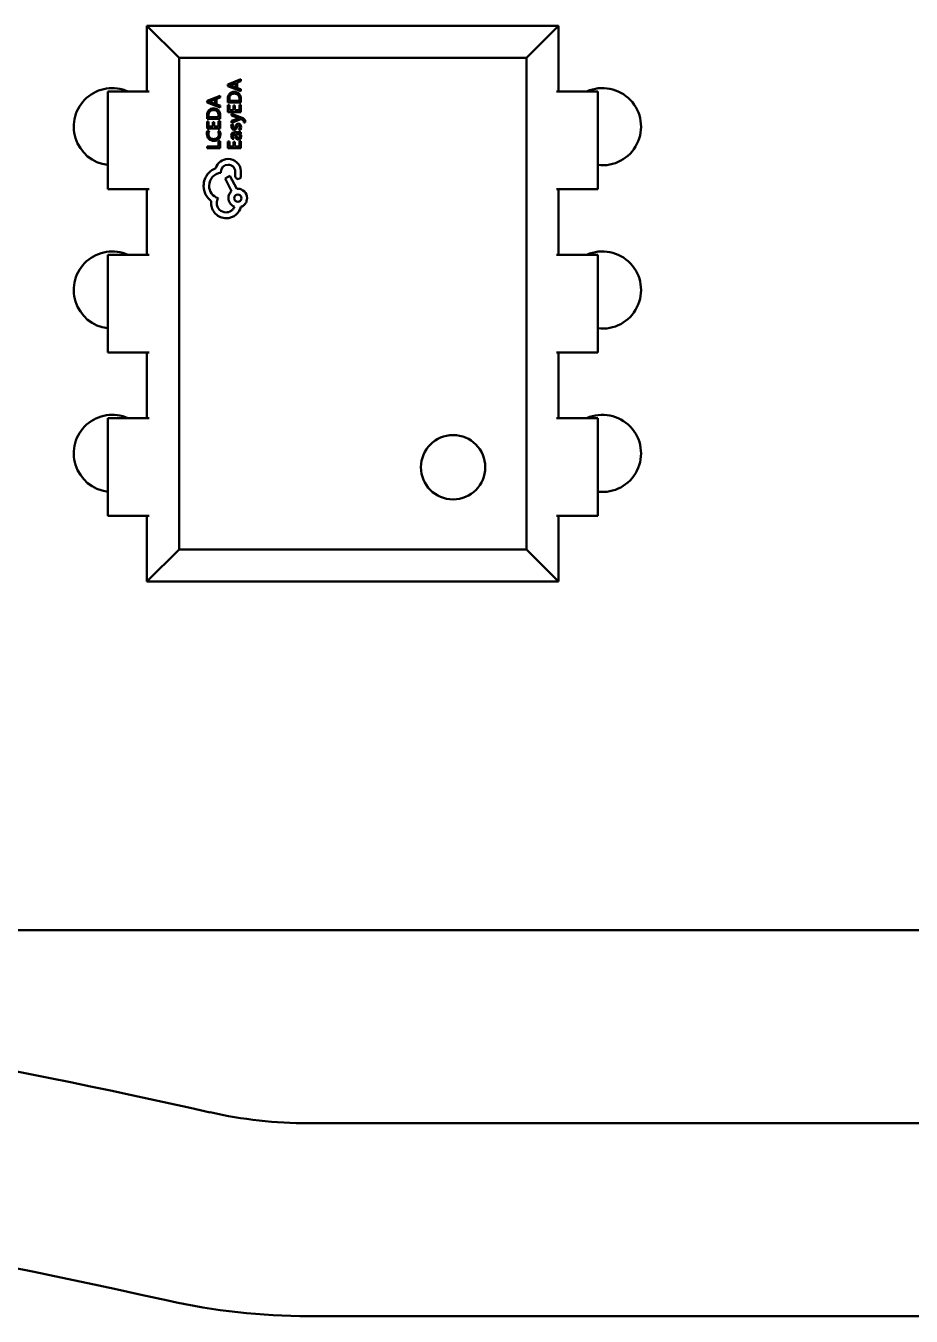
# Model space of a CAD drawing. Header units: millimetres. Extents: x -86 to 841, y -58 to 594.
# Drawn here: x 470.15 to 483.91, y 205.62 to 225.68 of the extents above; entities that cross this region are included whole.
import ezdxf

# ---------------------------------------------------------------- set-up
doc = ezdxf.new("R2010")
doc.units = ezdxf.units.MM
doc.layers.add('Visible (ISO)', color=7, linetype='Continuous', lineweight=50)

msp = doc.modelspace()

# ---------------------------------------------------------------- linework, layer by layer
at = {"layer": 'Visible (ISO)'}
for p, q in [((478.431, 225.684), (472.031, 225.684)), ((472.031, 225.684), (472.031, 224.664)), ((472.031, 225.684), (472.531, 225.184)), ((478.431, 225.684), (477.931, 225.184)), ((478.431, 224.664), (478.431, 225.684)), ((477.931, 225.184), (472.531, 225.184)), ((472.531, 225.184), (472.531, 217.544)), ((477.931, 217.544), (477.931, 225.184)), ((473.492, 224.852), (473.289, 224.774)), ((473.289, 224.774), (473.289, 224.746)), ((473.289, 224.746), (473.492, 224.669)), ((473.315, 224.76), (473.315, 224.759)), ((473.413, 224.794), (473.329, 224.763)), ((473.329, 224.756), (473.413, 224.725)), ((473.413, 224.725), (473.413, 224.794)), ((473.436, 224.802), (473.492, 224.823)), ((473.436, 224.717), (473.436, 224.802)), ((473.492, 224.698), (473.436, 224.717)), ((473.492, 224.823), (473.492, 224.852)), ((471.921, 224.664), (471.421, 224.664)), ((471.421, 224.664), (471.421, 223.144)), ((472.063, 224.664), (471.921, 224.664)), ((473.169, 224.597), (472.966, 224.519)), ((472.966, 224.519), (472.966, 224.491)), ((473.091, 224.539), (473.006, 224.508)), ((473.091, 224.471), (473.091, 224.539)), ((473.114, 224.547), (473.169, 224.568)), ((473.114, 224.462), (473.114, 224.547)), ((473.169, 224.568), (473.169, 224.597)), ((473.289, 224.55), (473.289, 224.492)), ((473.312, 224.549), (473.312, 224.518)), ((473.312, 224.518), (473.469, 224.518)), ((473.469, 224.518), (473.469, 224.548)), ((473.492, 224.669), (473.492, 224.698)), ((473.492, 224.492), (473.492, 224.548)), ((478.541, 224.664), (478.398, 224.664)), ((479.041, 224.664), (478.541, 224.664)), ((479.041, 224.664), (479.041, 223.144)), ((472.966, 224.491), (473.169, 224.414)), ((472.992, 224.505), (472.992, 224.505)), ((473.006, 224.501), (473.091, 224.471)), ((473.169, 224.443), (473.114, 224.462)), ((473.169, 224.414), (473.169, 224.443)), ((473.289, 224.492), (473.492, 224.492)), ((473.312, 224.449), (473.289, 224.449)), ((473.289, 224.449), (473.289, 224.344)), ((473.289, 224.344), (473.492, 224.344)), ((473.312, 224.37), (473.312, 224.449)), ((473.377, 224.37), (473.312, 224.37)), ((473.347, 224.316), (473.347, 224.29)), ((473.514, 224.251), (473.347, 224.316)), ((473.4, 224.443), (473.377, 224.443)), ((473.377, 224.443), (473.377, 224.37)), ((473.4, 224.37), (473.4, 224.443)), ((473.469, 224.37), (473.4, 224.37)), ((473.492, 224.453), (473.469, 224.453)), ((473.469, 224.453), (473.469, 224.37)), ((473.492, 224.344), (473.492, 224.453)), ((472.966, 224.295), (472.966, 224.237)), ((472.966, 224.237), (473.169, 224.237)), ((472.989, 224.194), (472.966, 224.194)), ((472.966, 224.194), (472.966, 224.089)), ((472.989, 224.294), (472.989, 224.263)), ((472.989, 224.263), (473.146, 224.263)), ((472.989, 224.116), (472.989, 224.194)), ((473.054, 224.116), (472.989, 224.116)), ((473.078, 224.188), (473.054, 224.188)), ((473.054, 224.188), (473.054, 224.116)), ((473.078, 224.116), (473.078, 224.188)), ((473.146, 224.116), (473.078, 224.116)), ((473.146, 224.263), (473.146, 224.293)), ((473.169, 224.199), (473.146, 224.199)), ((473.146, 224.199), (473.146, 224.116)), ((473.169, 224.237), (473.169, 224.293)), ((473.169, 224.089), (473.169, 224.199)), ((473.347, 224.29), (473.456, 224.25)), ((473.456, 224.244), (473.347, 224.206)), ((473.347, 224.177), (473.492, 224.234)), ((473.347, 224.206), (473.347, 224.177)), ((473.375, 224.157), (473.35, 224.157)), ((473.468, 224.247), (473.456, 224.244)), ((473.468, 224.247), (473.468, 224.247)), ((473.492, 224.234), (473.518, 224.223)), ((473.536, 224.182), (473.558, 224.182)), ((472.966, 224.089), (473.169, 224.089)), ((472.998, 224.049), (472.971, 224.049)), ((473.161, 224.049), (473.136, 224.049)), ((473.357, 223.929), (473.382, 223.929)), ((473.492, 224.031), (473.398, 224.031)), ((473.4, 224.006), (473.406, 223.963)), ((473.419, 224.006), (473.424, 223.972)), ((473.433, 224.006), (473.419, 224.006)), ((473.461, 224.066), (473.487, 224.066)), ((473.47, 224.005), (473.47, 224.006)), ((473.47, 224.006), (473.492, 224.006)), ((473.492, 224.006), (473.492, 224.031)), ((473.146, 223.807), (472.966, 223.807)), ((472.966, 223.807), (472.966, 223.781)), ((472.966, 223.781), (473.169, 223.781)), ((473.169, 223.888), (473.146, 223.888)), ((473.146, 223.888), (473.146, 223.807)), ((473.169, 223.781), (473.169, 223.888)), ((473.312, 223.885), (473.289, 223.885)), ((473.289, 223.885), (473.289, 223.781)), ((473.289, 223.781), (473.492, 223.781)), ((473.312, 223.807), (473.312, 223.885)), ((473.377, 223.807), (473.312, 223.807)), ((473.4, 223.88), (473.377, 223.88)), ((473.377, 223.88), (473.377, 223.807)), ((473.4, 223.807), (473.4, 223.88)), ((473.469, 223.807), (473.4, 223.807)), ((473.492, 223.89), (473.469, 223.89)), ((473.469, 223.89), (473.469, 223.807)), ((473.492, 223.781), (473.492, 223.89)), ((473.179, 223.4), (473.179, 223.412)), ((473.322, 223.352), (473.245, 223.308)), ((473.245, 223.308), (473.347, 223.114)), ((473.429, 223.15), (473.322, 223.352)), ((473.404, 223.42), (473.404, 223.355)), ((473.493, 223.344), (473.493, 223.429)), ((471.421, 223.144), (471.921, 223.144)), ((471.921, 223.144), (472.063, 223.144)), ((472.031, 223.144), (472.031, 222.124)), ((473.444, 223.15), (473.429, 223.15)), ((478.398, 223.144), (478.541, 223.144)), ((478.431, 222.124), (478.431, 223.144)), ((478.541, 223.144), (479.041, 223.144)), ((471.921, 222.124), (471.421, 222.124)), ((471.421, 222.124), (471.421, 220.604)), ((472.063, 222.124), (471.921, 222.124)), ((478.541, 222.124), (478.398, 222.124)), ((479.041, 222.124), (478.541, 222.124)), ((479.041, 222.124), (479.041, 220.604)), ((471.421, 220.604), (471.921, 220.604)), ((471.921, 220.604), (472.063, 220.604)), ((472.031, 220.604), (472.031, 219.584)), ((478.398, 220.604), (478.541, 220.604)), ((478.431, 219.584), (478.431, 220.604)), ((478.541, 220.604), (479.041, 220.604)), ((471.921, 219.584), (471.421, 219.584)), ((471.421, 219.584), (471.421, 218.064)), ((472.063, 219.584), (471.921, 219.584)), ((478.541, 219.584), (478.398, 219.584)), ((479.041, 219.584), (478.541, 219.584)), ((479.041, 219.584), (479.041, 218.064)), ((471.421, 218.064), (471.921, 218.064)), ((471.921, 218.064), (472.063, 218.064)), ((472.031, 218.064), (472.031, 217.044)), ((478.398, 218.064), (478.541, 218.064)), ((478.431, 217.044), (478.431, 218.064)), ((478.541, 218.064), (479.041, 218.064)), ((472.031, 217.044), (472.531, 217.544)), ((472.531, 217.544), (477.931, 217.544)), ((478.431, 217.044), (477.931, 217.544)), ((472.031, 217.044), (478.431, 217.044)), ((530.416, 211.621), (465.416, 211.621)), ((535.916, 208.621), (474.544, 208.621)), ((474.544, 205.621), (558.416, 205.621))]:
    msp.add_line(p, q, dxfattribs=at)
msp.add_circle((476.791, 218.82), 0.5, dxfattribs=at)
for centre, radius, start, end in [((471.493, 224.116), 0.6, 66.0922, 263.0865), ((479.113, 224.116), 0.6, 263.0865, 113.9075), ((471.493, 221.576), 0.6, 66.0922, 263.0865), ((479.113, 221.576), 0.6, 263.0865, 113.9075), ((471.493, 219.036), 0.6, 66.0922, 263.0866), ((479.113, 219.036), 0.6, 263.0866, 113.9075), ((445.416, 85.621), 126.223, 77.37061, 86.59507), ((445.416, 85.621), 123.223, 77.37061, 102.62939), ((474.544, 215.621), 7, 257.3706, 270), ((474.544, 215.621), 10, 257.3706, 270)]:
    msp.add_arc(centre, radius, start, end, dxfattribs=at)
for centre, major_axis, ratio, start_param, end_param in [((486.503, 214.788), (13.175, -9.816), 0.066126, 3.136953, 3.190818), ((476.823, 220.537), (-3.486, 4.077), 0.103718, 6.194741, 6.299185), ((459.487, 201.74), (13.956, 22.903), 0.058151, 6.266862, 6.318605), ((468.244, 218.044), (5.197, 6.57), 0.088029, 6.271455, 6.352716), ((465.552, 218.202), (7.9, 6.401), 0.081091, 6.217575, 6.290791), ((455.751, 213.519), (17.724, 11.092), 0.069256, 6.239872, 6.296552), ((486.18, 214.533), (13.175, -9.816), 0.066126, 3.136953, 3.190818), ((476.5, 220.282), (-3.486, 4.077), 0.103718, 6.194741, 6.299185), ((459.165, 201.485), (13.956, 22.903), 0.058151, 6.266862, 6.318605), ((467.921, 217.79), (5.197, 6.57), 0.088029, 6.271455, 6.352716), ((465.229, 217.947), (7.9, 6.401), 0.081091, 6.217575, 6.290791), ((455.429, 213.265), (17.724, 11.092), 0.069256, 6.239872, 6.296552), ((473.664, 225.553), (0.271, 1.458), 0.038733, 3.205675, 3.341922), ((473.442, 223.745), (-0.003, 0.415), 0.172865, 0.150241, 0.427799), ((474.617, 221.988), (-1.183, 2.172), 0.115, 6.220642, 6.309192), ((473.393, 223.824), (0.053, 0.31), 0.092739, 0.158987, 0.458158), ((472.64, 222.583), (0.831, 1.576), 0.138063, 6.211748, 6.35583), ((467.79, 215.446), (5.675, 8.689), 0.038112, 6.224894, 6.30807), ((472.048, 222.912), (1.432, 1.239), 0.165872, 6.140655, 6.267037), ((473.516, 224.242), (-0.0315, 0.0737), 0.416627, 3.605484, 3.914095), ((473.947, 222.858), (-0.959, 1.214), 0.183486, 0.098091, 0.22818), ((467.035, 232.693), (-6.099, 8.779), 0.091427, 3.07816, 3.155207), ((467.314, 227.294), (-5.826, 3.335), 0.097346, 3.111542, 3.197252), ((471.294, 222.973), (-1.842, -1.074), 0.20241, 3.024148, 3.145399), ((483.437, 215.671), (-10.067, 8.325), 0.041306, 6.233277, 6.317329), ((473.442, 224.242), (0.065, 0.148), 0.308323, 2.953667, 3.27707), ((473.035, 224.72), (-0.37, 0.65), 0.212187, 3.021435, 3.170188), ((473.425, 224.867), (0.025, 0.797), 0.112393, 3.231673, 3.439607), ((473.826, 224.443), (0.391, 0.498), 0.179873, 3.117946, 3.28212), ((472.513, 223.499), (0.958, 0.486), 0.178116, 6.193132, 6.3503), ((472.71, 224.513), (0.76, -0.564), 0.157797, 6.268864, 6.399838), ((469.822, 221.947), (3.667, 2.039), 0.103328, 6.225803, 6.3446), ((468.688, 227.519), (4.799, -3.589), 0.081663, 6.275199, 6.344189), ((469.198, 226.755), (4.285, -2.696), 0.118939, 0.011679, 0.074684), ((473.289, 223.413), (0.194, 0.059), 0.988956, 0.525582, 1.2729), ((473.247, 223.397), (0.237, 0.075), 0.895466, 6.08302, 6.754291), ((473.229, 223.208), (0.305, 0.093), 0.934799, 2.161009, 2.863779), ((473.15, 223.199), (0.115, 0.27), 0.837988, 0.664941, 1.170004), ((473.411, 223.239), (0.493, 0.103), 0.759986, 2.983563, 3.463545), ((473.298, 222.936), (0.261, 0.071), 0.926516, 2.894555, 3.629146), ((473.263, 222.92), (0.231, 0.013), 0.986122, 3.865476, 4.657271), ((473.27, 222.913), (0.2, 0.11), 0.961885, 4.194335, 4.952705), ((472.527, 223.371), (0.936, -0.567), 0.458145, 6.150337, 6.420277)]:
    msp.add_ellipse(centre, major_axis=major_axis, ratio=ratio, start_param=start_param, end_param=end_param, dxfattribs=at)
for points in [[(473.329, 224.763), (473.326, 224.762), (473.321, 224.761), (473.315, 224.76)], [(473.315, 224.759), (473.321, 224.758), (473.325, 224.757), (473.329, 224.756)], [(473.316, 224.627), (473.298, 224.606), (473.289, 224.581), (473.289, 224.55)], [(473.388, 224.657), (473.358, 224.657), (473.334, 224.647), (473.316, 224.627)], [(472.993, 224.372), (472.975, 224.352), (472.966, 224.326), (472.966, 224.295)], [(473.006, 224.508), (473.003, 224.507), (472.999, 224.506), (472.992, 224.505)], [(472.992, 224.505), (472.998, 224.504), (473.003, 224.502), (473.006, 224.501)], [(473.065, 224.403), (473.035, 224.403), (473.011, 224.392), (472.993, 224.372)], [(473.35, 224.157), (473.345, 224.146), (473.343, 224.135), (473.343, 224.122)], [(473.343, 224.122), (473.343, 224.107), (473.347, 224.093), (473.355, 224.082)], [(473.364, 224.12), (473.364, 224.134), (473.368, 224.146), (473.375, 224.157)], [(473.369, 224.1), (473.366, 224.105), (473.364, 224.112), (473.364, 224.12)], [(473.441, 224.131), (473.445, 224.135), (473.449, 224.138), (473.455, 224.138)], [(473.456, 224.25), (473.461, 224.249), (473.465, 224.248), (473.468, 224.247)], [(473.56, 224.199), (473.56, 224.221), (473.545, 224.238), (473.514, 224.251)], [(473.518, 224.223), (473.532, 224.217), (473.539, 224.208), (473.539, 224.197)], [(473.539, 224.197), (473.539, 224.192), (473.538, 224.187), (473.536, 224.182)], [(472.963, 224), (472.963, 223.97), (472.973, 223.945), (472.992, 223.926)], [(472.986, 224.001), (472.986, 224.018), (472.99, 224.034), (472.998, 224.049)], [(473.009, 223.945), (472.994, 223.959), (472.986, 223.978), (472.986, 224.001)], [(472.992, 223.926), (473.012, 223.906), (473.039, 223.896), (473.071, 223.896)], [(473.07, 223.924), (473.044, 223.924), (473.024, 223.931), (473.009, 223.945)], [(473.128, 223.944), (473.114, 223.93), (473.094, 223.924), (473.07, 223.924)], [(473.145, 223.922), (473.164, 223.94), (473.173, 223.963), (473.173, 223.992)], [(473.173, 223.992), (473.173, 224.015), (473.169, 224.034), (473.161, 224.049)], [(473.398, 224.031), (473.362, 224.031), (473.343, 224.014), (473.343, 223.979)], [(473.343, 223.979), (473.343, 223.96), (473.348, 223.943), (473.357, 223.929)], [(473.355, 224.082), (473.363, 224.071), (473.373, 224.066), (473.386, 224.066)], [(473.382, 223.929), (473.37, 223.943), (473.364, 223.959), (473.364, 223.976)], [(473.397, 224.098), (473.394, 224.094), (473.389, 224.092), (473.384, 224.092)], [(473.406, 223.963), (473.41, 223.931), (473.426, 223.914), (473.453, 223.914)], [(473.424, 223.972), (473.425, 223.96), (473.428, 223.952), (473.433, 223.947)], [(473.463, 223.995), (473.455, 224.002), (473.445, 224.006), (473.433, 224.006)], [(473.451, 223.94), (473.458, 223.94), (473.464, 223.943), (473.468, 223.948)], [(473.453, 223.914), (473.466, 223.914), (473.476, 223.919), (473.484, 223.927)], [(473.475, 224.108), (473.475, 224.093), (473.47, 224.079), (473.461, 224.066)], [(473.29, 223.614), (473.203, 223.613), (473.127, 223.553), (473.101, 223.471)], [(473.179, 223.412), (473.179, 223.474), (473.229, 223.524), (473.292, 223.524)], [(472.998, 223.198), (472.998, 223.302), (473.078, 223.389), (473.179, 223.4)], [(473.404, 223.355), (473.404, 223.352), (473.403, 223.35), (473.403, 223.347)], [(473.137, 223.004), (473.056, 223.031), (472.998, 223.107), (472.998, 223.198)], [(473.588, 223.005), (473.588, 223.085), (473.523, 223.15), (473.444, 223.15)], [(472.968, 223.023), (472.985, 222.998), (473.007, 222.978), (473.031, 222.959)], [(473.031, 222.959), (473.03, 222.948), (473.029, 222.937), (473.029, 222.926)], [(473.26, 222.783), (473.18, 222.783), (473.115, 222.848), (473.115, 222.927)], [(473.297, 223.005), (473.297, 222.943), (473.338, 222.89), (473.393, 222.869)]]:
    msp.add_open_spline(points, degree=3, dxfattribs=at)
for points, knots in [([(473.292, 223.524), (473.306, 223.524), (473.32, 223.522), (473.347, 223.511), (473.359, 223.504), (473.379, 223.485), (473.387, 223.474), (473.4, 223.449), (473.403, 223.435), (473.404, 223.42)], [-0.01699175, -0.01699175, -0.01699175, -0.01699175, -0.01265521, -0.01265521, -0.00847509, -0.00847509, -0.00431872, -0.00431872, 0, 0, 0, 0]), ([(473.403, 223.347), (473.403, 223.341), (473.404, 223.335), (473.409, 223.324), (473.412, 223.319), (473.42, 223.311), (473.425, 223.307), (473.436, 223.303), (473.442, 223.302), (473.448, 223.302)], [-0.007072605, -0.007072605, -0.007072605, -0.007072605, -0.005329969, -0.005329969, -0.003536303, -0.003536303, -0.001742637, -0.001742637, 0, 0, 0, 0]), ([(473.448, 223.302), (473.454, 223.302), (473.459, 223.303), (473.47, 223.307), (473.474, 223.31), (473.482, 223.318), (473.486, 223.322), (473.491, 223.333), (473.492, 223.338), (473.493, 223.344)], [-0.006766812, -0.006766812, -0.006766812, -0.006766812, -0.005056511, -0.005056511, -0.003378428, -0.003378428, -0.001706111, -0.001706111, 0, 0, 0, 0]), ([(473.347, 223.114), (473.339, 223.107), (473.332, 223.1), (473.32, 223.083), (473.315, 223.075), (473.306, 223.056), (473.303, 223.046), (473.299, 223.026), (473.297, 223.016), (473.297, 223.005)], [-0.01230739, -0.01230739, -0.01230739, -0.01230739, -0.00925962, -0.00925962, -0.00618826, -0.00618826, -0.00314454, -0.00314454, 0, 0, 0, 0]), ([(473.115, 222.927), (473.115, 222.941), (473.117, 222.954), (473.125, 222.98), (473.13, 222.992), (473.137, 223.004)], [-0.008002984, -0.008002984, -0.008002984, -0.008002984, -0.004044902, -0.004044902, 0, 0, 0, 0]), ([(473.501, 223.004), (473.501, 223.036), (473.475, 223.06), (473.445, 223.06), (473.413, 223.06), (473.389, 223.034), (473.389, 223.004)], [0, 0, 0, 0, 1, 1, 1, 2, 2, 2, 2]), ([(473.389, 223.004), (473.389, 222.974), (473.413, 222.948), (473.477, 222.948), (473.501, 222.974), (473.501, 223.004)], [2, 2, 2, 2, 3, 3, 4, 4, 4, 4]), ([(473.49, 222.868), (473.504, 222.873), (473.518, 222.88), (473.542, 222.897), (473.552, 222.908), (473.57, 222.932), (473.576, 222.946), (473.586, 222.975), (473.588, 222.99), (473.588, 223.005)], [-0.01812432, -0.01812432, -0.01812432, -0.01812432, -0.01358729, -0.01358729, -0.00910591, -0.00910591, -0.00463177, -0.00463177, 0, 0, 0, 0]), ([(473.393, 222.869), (473.387, 222.857), (473.379, 222.845), (473.361, 222.823), (473.35, 222.814), (473.327, 222.799), (473.315, 222.793), (473.288, 222.785), (473.274, 222.783), (473.26, 222.783)], [-0.01682851, -0.01682851, -0.01682851, -0.01682851, -0.01258407, -0.01258407, -0.00835385, -0.00835385, -0.00424984, -0.00424984, 0, 0, 0, 0])]:
    msp.add_open_spline(points, degree=3, knots=knots, dxfattribs=at)

doc.saveas('drawing.dxf')
